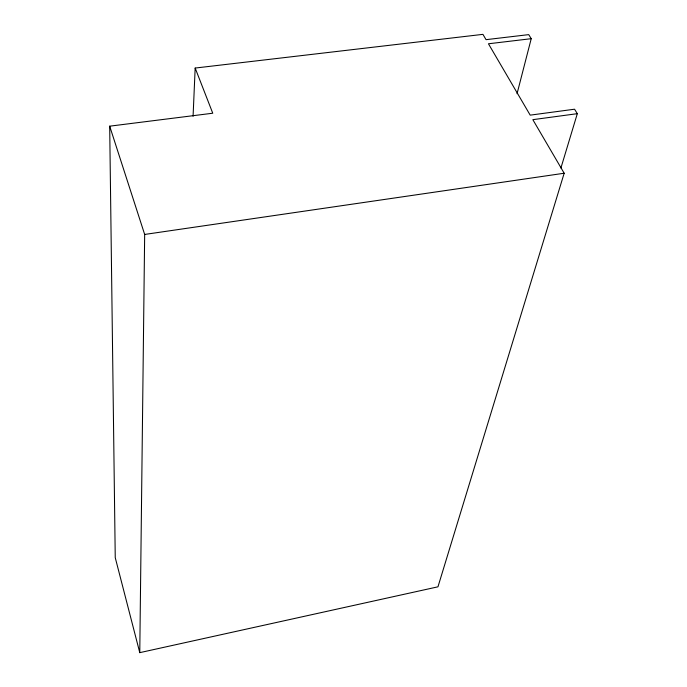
<?xml version="1.0" encoding="UTF-8"?>
<svg xmlns="http://www.w3.org/2000/svg" width="687" height="687" viewBox="0 0 687 687"><rect width="100%" height="100%" fill="white"/><g stroke="black" fill="none" stroke-linecap="round" stroke-linejoin="round"><path stroke-width="1.03" d="M531.223 38.687L488.448 43.779L530.192 115.141L574.564 109.207L577.312 113.673L532.837 119.667L564.173 173.236L437.963 586.818L139.77 652.65L144.665 234.447L109.688 126.176L212.755 113.218L195.168 68.056L482.935 34.35L486.044 39.666L528.732 34.625L531.223 38.687L517.045 93.715M193.081 116.249L195.168 68.056M560.91 168.023L577.312 113.673M144.665 234.447L564.173 173.236M139.77 652.65L115.244 557.646L109.688 126.176"/></g></svg>
